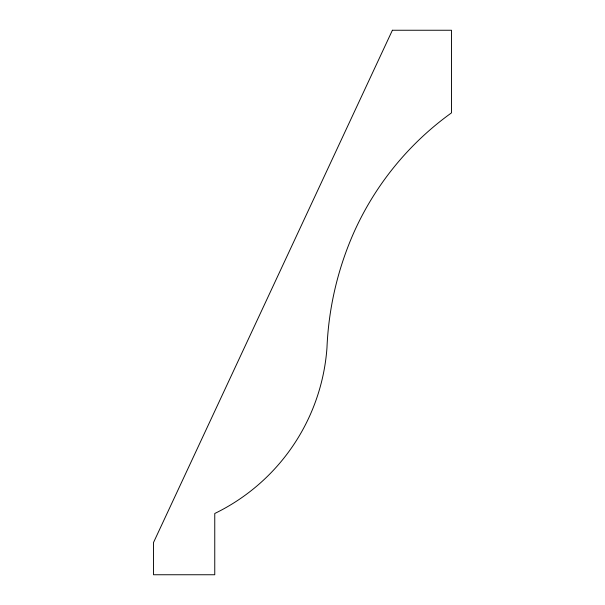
<?xml version="1.0" encoding="UTF-8"?>
<svg xmlns="http://www.w3.org/2000/svg" width="605" height="605" viewBox="0 0 605 605"><rect width="100%" height="100%" fill="white"/><g stroke="black" fill="none" stroke-linecap="round" stroke-linejoin="round"><path stroke-width="0.91" d="M392.388 30.25L153.504 542.534L153.504 574.75L214.76 574.75L214.76 513.486A200.187 200.187 0 0 0 326.972 347.709A317.058 317.058 0 0 1 353.88 232.486A296.389 296.389 0 0 1 451.496 112.863L451.496 30.25L392.388 30.25"/></g></svg>
